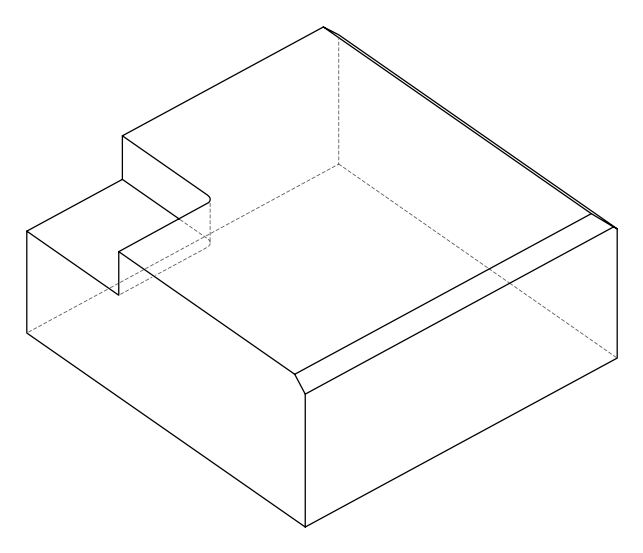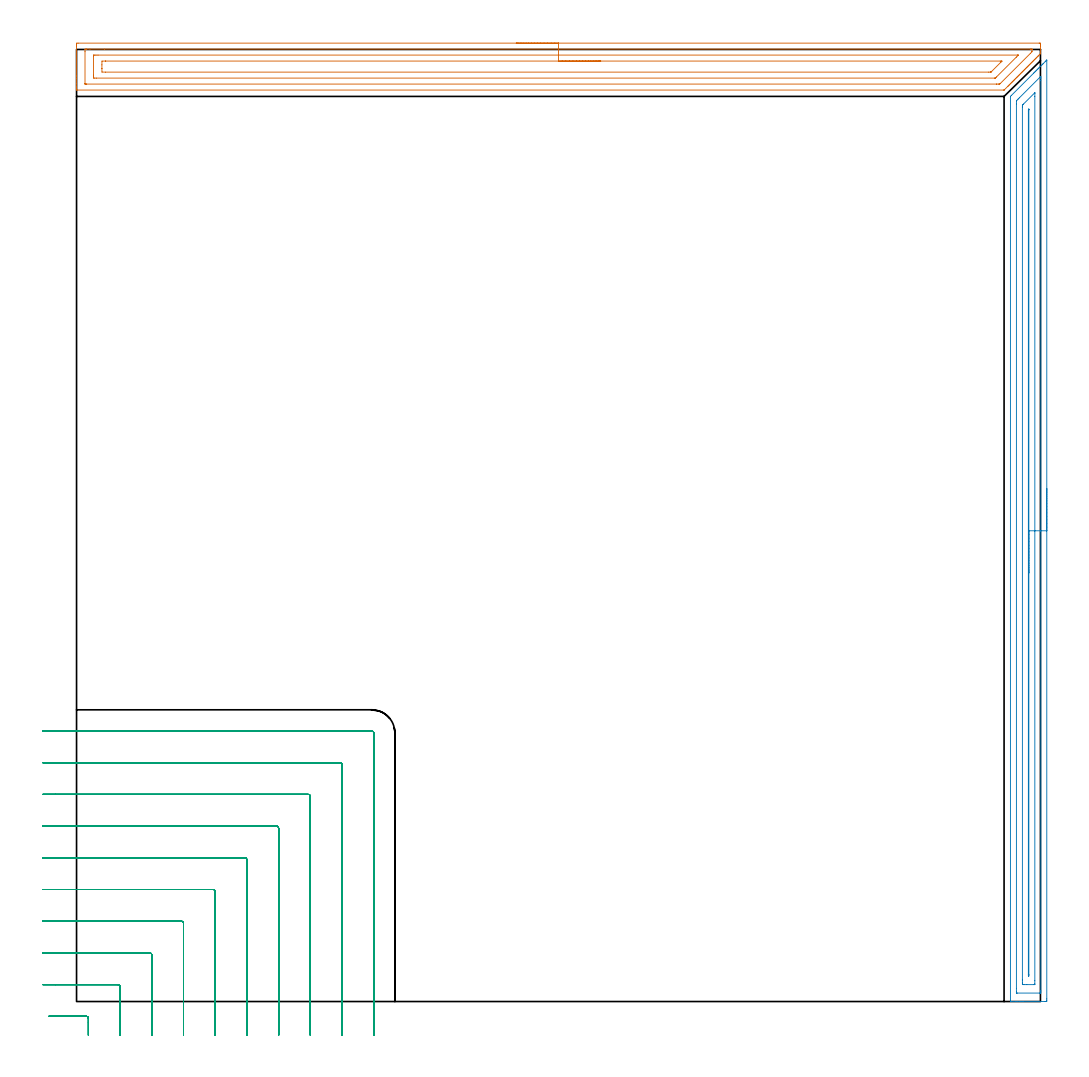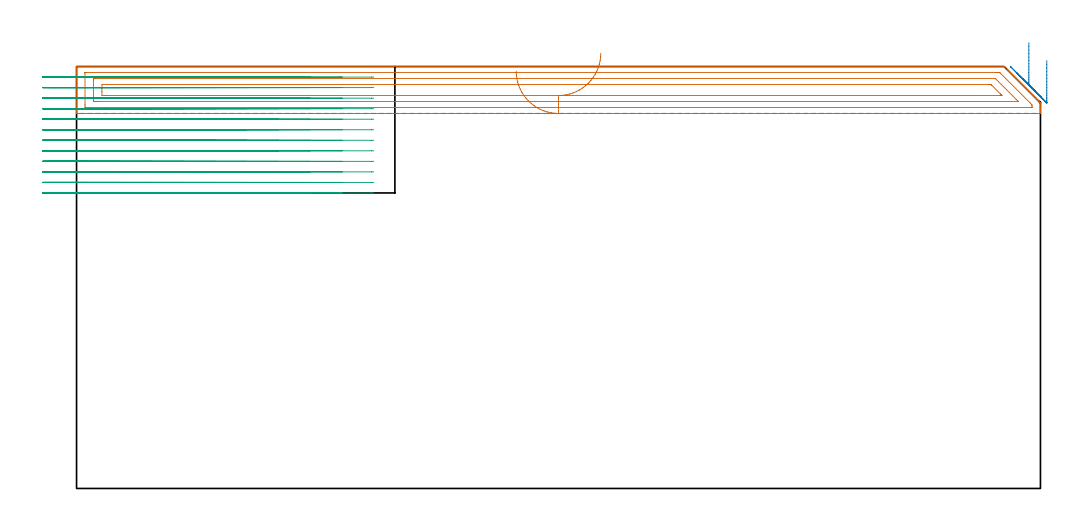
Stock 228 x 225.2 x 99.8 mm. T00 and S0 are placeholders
(PLAN: 3 operations, 1 tool changes, 37.2 min)
(1 AREA_MILL | FG_CHAMFER_SURFACE | UGT0205_001 | 7.46 min | 14048 mm3)
(2 AREA_MILL_1 | FG_CHAMFER_SURFACE_1 | UGT0205_001 | 7.14 min | 8022 mm3)
(3 MILL_CORNER_NOTCH_RECTANGULAR | CORNER_NOTCH_RECTANGULAR | NXT0201_013 | Follow Part, ap 2.5, ae 75% | 22.58 min | 155166 mm3)
(TOOL UGT0205_001 | Chamfer Mill 20 x 3 x 45 deg. | D20 FL50 Z2)
(TOOL NXT0201_013 | ENDMILL 10mm | D10 FL30 Z4)
(OP 1 AREA_MILL)
G17 G21 G94 G90
T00 M6
G54
G17 G0 G90 X104. Y226.7 S1061 M3
G43 Z109.8 H0
Z98.7
G94 G1 X104.038 Z97.828 F250.
X104.152 Z96.964
X104.341 Z96.112
X104.603 Z95.28
X104.937 Z94.474
X105.34 Z93.7
X105.808 Z92.964
X106.34 Z92.272
X106.929 Z91.629
X107.572 Z91.04
X108.264 Z90.509
X109. Z90.04
X109.774 Z89.637
X110.58 Z89.303
X111.412 Z89.041
X112.263 Z88.852
X113.128 Z88.738
X114. Z88.7
X227.704
X227.836 Y226.697 Z88.703
X227.998 Y226.691 Z88.705
X228. Y226.397 Z88.999
Y226.069 Z89.327
Y225.41 Z89.989
Y224.28 Z91.119
X227.998 Y224.206 Z91.191
X227.984 Y224.186 Z91.212
X227.794 Y223.993 Z91.406
X227.687 Y223.886 Z91.513
X227.471 Y223.67 Z91.729
X227.389 Y223.589 Z91.81
X227.188 Y223.386 Z92.01
X227.092 Y223.291 Z92.108
X226.982 Y223.182 Z92.218
X226.89 Y223.088 Z92.308
X226.794 Y222.994 Z92.406
X226.684 Y222.883 Z92.516
X226.591 Y222.79 Z92.607
X226.496 Y222.696 Z92.703
X226.385 Y222.585 Z92.815
X226.293 Y222.491 Z92.905
X226.199 Y222.398 Z93.001
X226.086 Y222.286 Z93.113
X225.995 Y222.193 Z93.203
X225.901 Y222.101 Z93.299
X225.788 Y221.988 Z93.412
X225.697 Y221.895 Z93.501
X225.604 Y221.803 Z93.596
X225.489 Y221.689 Z93.71
X225.399 Y221.597 Z93.799
X225.306 Y221.506 Z93.894
X225.191 Y221.39 Z94.009
X225.101 Y221.299 Z94.097
X225.008 Y221.208 Z94.191
X224.892 Y221.092 Z94.308
X224.803 Y221.001 Z94.395
X224.711 Y220.91 Z94.489
X224.594 Y220.793 Z94.606
X224.505 Y220.703 Z94.693
X224.413 Y220.613 Z94.787
X224.295 Y220.495 Z94.905
X224.207 Y220.405 Z94.991
X224.116 Y220.315 Z95.084
X223.996 Y220.196 Z95.203
X223.908 Y220.107 Z95.289
X223.818 Y220.018 Z95.382
X223.7 Y219.9 Z95.5
X223.61 Y219.809 Z95.588
X223.52 Y219.72 Z95.679
X223.399 Y219.599 Z95.8
X223.312 Y219.51 Z95.886
X223.223 Y219.422 Z95.977
X223.101 Y219.3 Z96.099
X223.014 Y219.212 Z96.184
X222.925 Y219.125 Z96.275
X222.802 Y219.002 Z96.398
X222.716 Y218.914 Z96.482
X222.627 Y218.827 Z96.572
X222.503 Y218.703 Z96.696
X222.418 Y218.616 Z96.78
X222.33 Y218.529 Z96.87
X222.205 Y218.404 Z96.995
X222.12 Y218.318 Z97.078
X222.032 Y218.232 Z97.167
X221.906 Y218.106 Z97.293
X221.822 Y218.02 Z97.376
X221.735 Y217.934 Z97.465
X221.608 Y217.807 Z97.592
X221.524 Y217.722 Z97.674
X221.437 Y217.637 Z97.763
X221.309 Y217.509 Z97.891
X221.226 Y217.424 Z97.972
X221.139 Y217.339 Z98.06
X221.01 Y217.21 Z98.189
X220.927 Y217.126 Z98.271
X220.842 Y217.041 Z98.358
X220.712 Y216.911 Z98.488
X220.629 Y216.828 Z98.569
X220.544 Y216.744 Z98.655
X220.413 Y216.613 Z98.786
X220.331 Y216.529 Z98.867
X220.247 Y216.446 Z98.953
X219.486 Y215.685 Z99.714
X219.414 Y215.616 Z99.781
X219.395 Y215.606 Z99.791
X219.354 Y215.6 Z99.8
X0.164
X0.01 Y215.602 Z99.788
X0.007 Y215.665 Z99.727
X0. Y216.065 Z99.335
Y216.467 Z98.932
Y217.126 Z98.27
Y218.349 Z97.048
Y218.914 Z96.48
Y226.069 Z89.329
X0.002 Y226.354 Z89.044
X0.01 Y226.692 Z88.706
X0.348 Y226.699 Z88.699
X114. Y226.7 Z88.7
Y225.286 Z90.114
X225.604 Y225.285 Z90.115
X225.715 Y225.284 Z90.116
X225.937 Y225.28 Z90.12
X225.991 Y225.278 Z90.122
X225.994 Y225.265 Z90.135
X225.997 Y225.231 Z90.169
X225.999 Y225.174 Z90.226
X225.996 Y224.781 Z90.619
X225.99 Y224.655 Z90.745
X225.617 Y224.267 Z91.133
X218.461 Y217.111 Z98.289
X218.358 Y217.021 Z98.379
X218.265 Y217.019 Z98.381
X218.07 Y217.016 Z98.384
X217.679 Y217.014 Z98.386
X217.568
X2.396
X2.285 Y217.016 Z98.385
X2.063 Y217.02 Z98.38
X2.009 Y217.021 Z98.379
X2.006 Y217.035 Z98.365
X2.003 Y217.069 Z98.331
X2.001 Y217.126 Z98.274
Y224.676 Z90.724
X2.008 Y225.174 Z90.226
X2.01 Y225.267 Z90.133
X2.175 Y225.279 Z90.121
X2.288 Y225.283 Z90.117
X2.396 Y225.285 Z90.115
X3.178 Y225.286 Z90.114
X6.641
X114.
Y223.872 Z91.528
X222.591 Y223.871 Z91.529
X222.648 Y223.87 Z91.53
X222.735 Y223.865 Z91.535
X222.751 Y223.862 Z91.538
X222.74 Y223.845 Z91.555
X222.709 Y223.81 Z91.59
X222.606 Y223.705 Z91.695
X222.287 Y223.386 Z92.014
X217.568 Y218.668 Z96.732
X217.345 Y218.457 Z96.944
X217.309 Y218.435 Z96.965
X217.262 Y218.432 Z96.968
X217.16 Y218.429 Z96.971
X4.666
X4.182 Y218.433 Z96.967
X4.03 Y218.435 Z96.965
X4.01 Y218.732 Z96.668
X4.003 Y218.914 Z96.486
X4. Y219.096 Z96.304
Y223.568 Z91.832
X4.005 Y223.75 Z91.65
X4.01 Y223.865 Z91.535
X4.061 Y223.868 Z91.532
X4.182 Y223.87 Z91.53
X4.59 Y223.871 Z91.529
X5.075 Y223.872 Z91.528
X114.
Y222.457 Z92.943
X218.495
X218.83 Y222.45 Z92.95
X218.889 Y222.448 Z92.952
X218.873 Y222.428 Z92.972
X218.849 Y222.401 Z92.999
X218.701 Y222.251 Z93.149
X218.552 Y222.101 Z93.299
X216.467 Y220.017 Z95.383
X216.367 Y219.92 Z95.48
X216.304 Y219.862 Z95.538
X216.287 Y219.85 Z95.55
X216.265 Y219.847 Z95.553
X216.212 Y219.845 Z95.555
X215.782 Y219.843 Z95.557
X6.826
X6.012 Y219.85 Z95.55
X6. Y220.67 Z94.73
Y220.703 Z94.697
Y221.565 Z93.835
X6.009 Y222.45 Z92.95
X6.861 Y222.457 Z92.943
X6.895
X114.
X114.872 Z92.981
X115.736 Z93.095
X116.588 Z93.283
X117.42 Z93.546
X118.226 Z93.88
X119. Z94.282
X119.736 Z94.751
X120.428 Z95.282
X121.071 Z95.872
X121.66 Z96.515
X122.192 Z97.207
X122.66 Z97.943
X123.063 Z98.716
X123.397 Z99.522
X123.659 Z100.354
X123.848 Z101.206
X123.962 Z102.071
X124. Z102.943
G0 Z109.8
M5
M2
(OP 2 AREA_MILL_1)
G17 G21 G94 G90
T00 M6
G54
G17 G0 G90 X229.5 Y121.35 S1061 M3
G43 Z109.8 H0
Z101.2
G94 G1 Y121.312 Z100.328 F250.
Y121.198 Z99.464
Y121.009 Z98.612
Y120.747 Z97.78
Y120.413 Z96.974
Y120.01 Z96.2
Y119.542 Z95.464
Y119.01 Z94.772
Y118.421 Z94.129
Y117.778 Z93.54
Y117.086 Z93.009
Y116.35 Z92.54
Y115.576 Z92.137
Y114.77 Z91.803
Y113.938 Z91.541
Y113.086 Z91.352
Y112.222 Z91.238
Y111.35 Z91.2
X229.499 Y0.614 Z91.201
X229.497 Y0.247 Z91.202
X229.493 Y0.01 Z91.205
X229.138 Y0. Z91.559
X223.887 Z96.807
X223.34 Z97.357
X223.012 Z97.684
X222.465 Z98.231
X222.137 Z98.557
X221.171 Z99.528
X221.035 Z99.657
X221.014 Y0.001 Z99.678
X220.903 Y0.01 Z99.788
X220.9 Y0.167 Z99.8
Y214.05
X220.905 Y214.095 Z99.791
X220.927 Y214.129 Z99.77
X221.119 Y214.32 Z99.58
X226.378 Y219.579 Z94.32
X226.513 Y219.715 Z94.183
X226.653 Y219.854 Z94.045
X226.807 Y220.008 Z93.891
X226.95 Y220.152 Z93.745
X227.099 Y220.3 Z93.599
X227.236 Y220.437 Z93.462
X227.388 Y220.59 Z93.307
X227.546 Y220.747 Z93.152
X227.665 Y220.866 Z93.033
X227.825 Y221.028 Z92.869
X228.351 Y221.551 Z92.349
X228.588 Y221.789 Z92.11
X228.7 Y221.902 Z91.996
X229.138 Y222.338 Z91.562
X229.282 Y222.482 Z91.418
X229.396 Y222.597 Z91.302
X229.483 Y222.682 Z91.215
X229.494 Y222.683 Z91.204
X229.499 Y222.682 Z91.199
X229.5 Y111.35 Z91.2
X228.086 Z92.614
X228.085 Y2.581 Z92.615
X228.084 Y2.4 Z92.616
X228.079 Y2.045 Z92.621
X228.077 Y2.01 Z92.623
X228.014 Y2.006 Z92.686
X227.91 Y2.002 Z92.79
X227.779 Y2. Z92.921
X222.528 Y2.001 Z98.172
X222.37 Y2.006 Z98.33
X222.341 Y2.01 Z98.359
X222.321 Y2.016 Z98.379
X222.32 Y2.051 Z98.38
X222.316 Y2.217 Z98.384
X222.315 Y2.4 Z98.385
X222.314 Y3.112 Z98.386
X222.315 Y212.263 Z98.385
X222.32 Y212.97 Z98.38
X222.322 Y213.06 Z98.378
X222.41 Y213.156 Z98.29
X222.713 Y213.462 Z97.987
X223.012 Y213.763 Z97.688
X227.764 Y218.514 Z92.936
X227.865 Y218.613 Z92.835
X228.02 Y218.762 Z92.68
X228.076 Y218.815 Z92.624
X228.081 Y218.7 Z92.619
X228.084 Y218.514 Z92.616
X228.085 Y218.33 Z92.615
X228.086 Y217.802 Z92.614
Y111.35
X226.672 Z94.028
X226.671 Y4.917 Z94.029
X226.669 Y4.186 Z94.031
X226.667 Y4.028 Z94.033
X226.665 Y4.01 Z94.035
X226.648 Y4.007 Z94.052
X226.603 Y4.003 Z94.097
X226.513 Y4.001 Z94.187
X224.762 Y4. Z95.938
X224.066 Y4.004 Z96.634
X223.887 Y4.01 Z96.813
X223.735 Y4.033 Z96.965
X223.732 Y4.186 Z96.968
X223.73 Y4.346 Z96.97
X223.729 Y5.079 Z96.971
X223.728 Y5.241 Z96.972
X223.729 Y211.531 Z96.971
X223.731 Y211.694 Z96.969
X223.735 Y212.014 Z96.965
X223.887 Y212.185 Z96.813
X223.925 Y212.225 Z96.775
X223.962 Y212.263 Z96.738
X226.576 Y214.877 Z94.124
X226.643 Y214.942 Z94.057
X226.656 Y214.948 Z94.044
X226.665 Y214.951 Z94.035
X226.666 Y214.942 Z94.034
X226.67 Y214.836 Z94.03
X226.671 Y214.78 Z94.029
X226.672 Y214.049 Z94.028
Y111.35
X225.257 Z95.443
Y6.36
X225.256 Y6.301 Z95.444
X225.252 Y6.185 Z95.448
X225.244 Y6.01 Z95.456
X225.2 Y6.008 Z95.5
X225.155 Y6.01 Z95.545
X225.147 Y6.185 Z95.553
X225.144 Y6.301 Z95.556
X225.143 Y6.36 Z95.557
Y210.089
X225.144 Y210.477 Z95.556
X225.147 Y210.865 Z95.553
X225.149 Y210.976 Z95.551
X225.204 Y211.045 Z95.496
X225.244 Y211.087 Z95.456
X225.25 Y211.09 Z95.45
X225.253 Y211.078 Z95.447
X225.256 Y211.04 Z95.444
X225.257 Y210.982 Z95.443
Y210.865
Y111.35
Y110.478 Z95.481
Y109.614 Z95.595
Y108.762 Z95.783
Y107.93 Z96.046
Y107.124 Z96.38
Y106.35 Z96.782
Y105.614 Z97.251
Y104.922 Z97.782
Y104.279 Z98.372
Y103.69 Z99.015
Y103.158 Z99.707
Y102.69 Z100.443
Y102.287 Z101.217
Y101.953 Z102.022
Y101.691 Z102.854
Y101.502 Z103.706
Y101.388 Z104.571
Y101.35 Z105.443
G0 Z109.8
M5
M2
(OP 3 MILL_CORNER_NOTCH_RECTANGULAR)
G17 G21 G94 G90
T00 M6
G54
G17 G0 G90 X2.8 Y-8. S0 M3
G43 Z109.8 H0
Z97.308
G94 G1 Y-5. F250.
Y-3.996 F500.
G3 X2.305 Y-3.5 R0.5
G1 X-3.571
X-6.571 F250.
G0 Z109.8
X10.3 Y-8.
Z97.308
G1 Y-5.
Y3.504 F500.
G3 X9.804 Y4. R0.5
G1 X-5.
X-8. F250.
G0 Z109.8
X17.8 Y-8.
Z97.308
G1 Y-5.
Y11.004 F500.
G3 X17.304 Y11.5 R0.5
G1 X-5.
X-8. F250.
G0 Z109.8
X25.3 Y-8.
Z97.308
G1 Y-5.
Y18.504 F500.
G3 X24.804 Y19. R0.5
G1 X-5.
X-8. F250.
G0 Z109.8
X32.8 Y-8.
Z97.308
G1 Y-5.
Y26.003 F500.
G3 X32.303 Y26.5 R0.5
G1 X-5.
X-8. F250.
G0 Z109.8
X40.3 Y-8.
Z97.308
G1 Y-5.
Y33.503 F500.
G3 X39.803 Y34. R0.5
G1 X-5.
X-8. F250.
G0 Z109.8
X47.8 Y-8.
Z97.308
G1 Y-5.
Y41.003 F500.
G3 X47.303 Y41.5 R0.5
G1 X-5.
X-8. F250.
G0 Z109.8
X55.3 Y-8.
Z97.308
G1 Y-5.
Y48.503 F500.
G3 X54.803 Y49. R0.5
G1 X-5.
X-8. F250.
G0 Z109.8
X62.8 Y-8.
Z97.308
G1 Y-5.
Y56.003 F500.
G3 X62.303 Y56.5 R0.5
G1 X-5.
X-8. F250.
G0 Z109.8
X70.3 Y-8.
Z97.308
G1 Y-5.
Y63.503 F500.
G3 X69.803 Y64. R0.5
G1 X-5.
X-8. F250.
G0 Z109.8
X2.8 Y-8.
Z94.817
G1 Y-5.
Y-3.995 F500.
G3 X2.305 Y-3.5 R0.5
G1 X-3.571
X-6.571 F250.
G0 Z109.8
X10.3 Y-8.
Z94.817
G1 Y-5.
Y3.504 F500.
G3 X9.804 Y4. R0.5
G1 X-5.
X-8. F250.
G0 Z109.8
X17.8 Y-8.
Z94.817
G1 Y-5.
Y11.004 F500.
G3 X17.304 Y11.5 R0.5
G1 X-5.
X-8. F250.
G0 Z109.8
X25.3 Y-8.
Z94.817
G1 Y-5.
Y18.504 F500.
G3 X24.804 Y19. R0.5
G1 X-5.
X-8. F250.
G0 Z109.8
X32.8 Y-8.
Z94.817
G1 Y-5.
Y26.003 F500.
G3 X32.303 Y26.5 R0.5
G1 X-5.
X-8. F250.
G0 Z109.8
X40.3 Y-8.
Z94.817
G1 Y-5.
Y33.503 F500.
G3 X39.803 Y34. R0.5
G1 X-5.
X-8. F250.
G0 Z109.8
X47.8 Y-8.
Z94.817
G1 Y-5.
Y41.003 F500.
G3 X47.303 Y41.5 R0.5
G1 X-5.
X-8. F250.
G0 Z109.8
X55.3 Y-8.
Z94.817
G1 Y-5.
Y48.503 F500.
G3 X54.803 Y49. R0.5
G1 X-5.
X-8. F250.
G0 Z109.8
X62.8 Y-8.
Z94.817
G1 Y-5.
Y56.003 F500.
G3 X62.303 Y56.5 R0.5
G1 X-5.
X-8. F250.
G0 Z109.8
X70.3 Y-8.
Z94.817
G1 Y-5.
Y63.503 F500.
G3 X69.803 Y64. R0.5
G1 X-5.
X-8. F250.
G0 Z109.8
X2.8 Y-8.
Z92.325
G1 Y-5.
Y-3.996 F500.
G3 X2.305 Y-3.5 R0.5
G1 X-3.571
X-6.571 F250.
G0 Z109.8
X10.3 Y-8.
Z92.325
G1 Y-5.
Y3.504 F500.
G3 X9.804 Y4. R0.5
G1 X-5.
X-8. F250.
G0 Z109.8
X17.8 Y-8.
Z92.325
G1 Y-5.
Y11.004 F500.
G3 X17.304 Y11.5 R0.5
G1 X-5.
X-8. F250.
G0 Z109.8
X25.3 Y-8.
Z92.325
G1 Y-5.
Y18.504 F500.
G3 X24.804 Y19. R0.5
G1 X-5.
X-8. F250.
G0 Z109.8
X32.8 Y-8.
Z92.325
G1 Y-5.
Y26.003 F500.
G3 X32.303 Y26.5 R0.5
G1 X-5.
X-8. F250.
G0 Z109.8
X40.3 Y-8.
Z92.325
G1 Y-5.
Y33.503 F500.
G3 X39.803 Y34. R0.5
G1 X-5.
X-8. F250.
G0 Z109.8
X47.8 Y-8.
Z92.325
G1 Y-5.
Y41.003 F500.
G3 X47.303 Y41.5 R0.5
G1 X-5.
X-8. F250.
G0 Z109.8
X55.3 Y-8.
Z92.325
G1 Y-5.
Y48.503 F500.
G3 X54.803 Y49. R0.5
G1 X-5.
X-8. F250.
G0 Z109.8
X62.8 Y-8.
Z92.325
G1 Y-5.
Y56.003 F500.
G3 X62.303 Y56.5 R0.5
G1 X-5.
X-8. F250.
G0 Z109.8
X70.3 Y-8.
Z92.325
G1 Y-5.
Y63.503 F500.
G3 X69.803 Y64. R0.5
G1 X-5.
X-8. F250.
G0 Z109.8
X2.8 Y-8.
Z89.833
G1 Y-5.
Y-3.996 F500.
G3 X2.304 Y-3.5 R0.5
G1 X-3.571
X-6.571 F250.
G0 Z109.8
X10.3 Y-8.
Z89.833
G1 Y-5.
Y3.504 F500.
G3 X9.804 Y4. R0.5
G1 X-5.
X-8. F250.
G0 Z109.8
X17.8 Y-8.
Z89.833
G1 Y-5.
Y11.004 F500.
G3 X17.304 Y11.5 R0.5
G1 X-5.
X-8. F250.
G0 Z109.8
X25.3 Y-8.
Z89.833
G1 Y-5.
Y18.504 F500.
G3 X24.804 Y19. R0.5
G1 X-5.
X-8. F250.
G0 Z109.8
X32.8 Y-8.
Z89.833
G1 Y-5.
Y26.003 F500.
G3 X32.303 Y26.5 R0.5
G1 X-5.
X-8. F250.
G0 Z109.8
X40.3 Y-8.
Z89.833
G1 Y-5.
Y33.503 F500.
G3 X39.803 Y34. R0.5
G1 X-5.
X-8. F250.
G0 Z109.8
X47.8 Y-8.
Z89.833
G1 Y-5.
Y41.003 F500.
G3 X47.303 Y41.5 R0.5
G1 X-5.
X-8. F250.
G0 Z109.8
X55.3 Y-8.
Z89.833
G1 Y-5.
Y48.503 F500.
G3 X54.803 Y49. R0.5
G1 X-5.
X-8. F250.
G0 Z109.8
X62.8 Y-8.
Z89.833
G1 Y-5.
Y56.003 F500.
G3 X62.303 Y56.5 R0.5
G1 X-5.
X-8. F250.
G0 Z109.8
X70.3 Y-8.
Z89.833
G1 Y-5.
Y63.503 F500.
G3 X69.803 Y64. R0.5
G1 X-5.
X-8. F250.
G0 Z109.8
X2.8 Y-8.
Z87.342
G1 Y-5.
Y-3.996 F500.
G3 X2.304 Y-3.5 R0.5
G1 X-3.571
X-6.571 F250.
G0 Z109.8
X10.3 Y-8.
Z87.342
G1 Y-5.
Y3.504 F500.
G3 X9.804 Y4. R0.5
G1 X-5.
X-8. F250.
G0 Z109.8
X17.8 Y-8.
Z87.342
G1 Y-5.
Y11.004 F500.
G3 X17.304 Y11.5 R0.5
G1 X-5.
X-8. F250.
G0 Z109.8
X25.3 Y-8.
Z87.342
G1 Y-5.
Y18.504 F500.
G3 X24.804 Y19. R0.5
G1 X-5.
X-8. F250.
G0 Z109.8
X32.8 Y-8.
Z87.342
G1 Y-5.
Y26.003 F500.
G3 X32.303 Y26.5 R0.5
G1 X-5.
X-8. F250.
G0 Z109.8
X40.3 Y-8.
Z87.342
G1 Y-5.
Y33.503 F500.
G3 X39.803 Y34. R0.5
G1 X-5.
X-8. F250.
G0 Z109.8
X47.8 Y-8.
Z87.342
G1 Y-5.
Y41.003 F500.
G3 X47.303 Y41.5 R0.5
G1 X-5.
X-8. F250.
G0 Z109.8
X55.3 Y-8.
Z87.342
G1 Y-5.
Y48.503 F500.
G3 X54.803 Y49. R0.5
G1 X-5.
X-8. F250.
G0 Z109.8
X62.8 Y-8.
Z87.342
G1 Y-5.
Y56.003 F500.
G3 X62.303 Y56.5 R0.5
G1 X-5.
X-8. F250.
G0 Z109.8
X70.3 Y-8.
Z87.342
G1 Y-5.
Y63.503 F500.
G3 X69.803 Y64. R0.5
G1 X-5.
X-8. F250.
G0 Z109.8
X2.8 Y-8.
Z84.85
G1 Y-5.
Y-3.996 F500.
G3 X2.304 Y-3.5 R0.5
G1 X-3.571
X-6.571 F250.
G0 Z109.8
X10.3 Y-8.
Z84.85
G1 Y-5.
Y3.504 F500.
G3 X9.804 Y4. R0.5
G1 X-5.
X-8. F250.
G0 Z109.8
X17.8 Y-8.
Z84.85
G1 Y-5.
Y11.004 F500.
G3 X17.304 Y11.5 R0.5
G1 X-5.
X-8. F250.
G0 Z109.8
X25.3 Y-8.
Z84.85
G1 Y-5.
Y18.504 F500.
G3 X24.804 Y19. R0.5
G1 X-5.
X-8. F250.
G0 Z109.8
X32.8 Y-8.
Z84.85
G1 Y-5.
Y26.003 F500.
G3 X32.303 Y26.5 R0.5
G1 X-5.
X-8. F250.
G0 Z109.8
X40.3 Y-8.
Z84.85
G1 Y-5.
Y33.503 F500.
G3 X39.803 Y34. R0.5
G1 X-5.
X-8. F250.
G0 Z109.8
X47.8 Y-8.
Z84.85
G1 Y-5.
Y41.003 F500.
G3 X47.303 Y41.5 R0.5
G1 X-5.
X-8. F250.
G0 Z109.8
X55.3 Y-8.
Z84.85
G1 Y-5.
Y48.503 F500.
G3 X54.803 Y49. R0.5
G1 X-5.
X-8. F250.
G0 Z109.8
X62.8 Y-8.
Z84.85
G1 Y-5.
Y56.003 F500.
G3 X62.303 Y56.5 R0.5
G1 X-5.
X-8. F250.
G0 Z109.8
X70.3 Y-8.
Z84.85
G1 Y-5.
Y63.503 F500.
G3 X69.803 Y64. R0.5
G1 X-5.
X-8. F250.
G0 Z109.8
X2.8 Y-8.
Z82.358
G1 Y-5.
Y-3.996 F500.
G3 X2.304 Y-3.5 R0.5
G1 X-3.571
X-6.571 F250.
G0 Z109.8
X10.3 Y-8.
Z82.358
G1 Y-5.
Y3.504 F500.
G3 X9.804 Y4. R0.5
G1 X-5.
X-8. F250.
G0 Z109.8
X17.8 Y-8.
Z82.358
G1 Y-5.
Y11.004 F500.
G3 X17.304 Y11.5 R0.5
G1 X-5.
X-8. F250.
G0 Z109.8
X25.3 Y-8.
Z82.358
G1 Y-5.
Y18.504 F500.
G3 X24.804 Y19. R0.5
G1 X-5.
X-8. F250.
G0 Z109.8
X32.8 Y-8.
Z82.358
G1 Y-5.
Y26.003 F500.
G3 X32.303 Y26.5 R0.5
G1 X-5.
X-8. F250.
G0 Z109.8
X40.3 Y-8.
Z82.358
G1 Y-5.
Y33.503 F500.
G3 X39.803 Y34. R0.5
G1 X-5.
X-8. F250.
G0 Z109.8
X47.8 Y-8.
Z82.358
G1 Y-5.
Y41.003 F500.
G3 X47.303 Y41.5 R0.5
G1 X-5.
X-8. F250.
G0 Z109.8
X55.3 Y-8.
Z82.358
G1 Y-5.
Y48.503 F500.
G3 X54.803 Y49. R0.5
G1 X-5.
X-8. F250.
G0 Z109.8
X62.8 Y-8.
Z82.358
G1 Y-5.
Y56.003 F500.
G3 X62.303 Y56.5 R0.5
G1 X-5.
X-8. F250.
G0 Z109.8
X70.3 Y-8.
Z82.358
G1 Y-5.
Y63.503 F500.
G3 X69.803 Y64. R0.5
G1 X-5.
X-8. F250.
G0 Z109.8
X2.8 Y-8.
Z79.867
G1 Y-5.
Y-3.996 F500.
G3 X2.304 Y-3.5 R0.5
G1 X-3.571
X-6.571 F250.
G0 Z109.8
X10.3 Y-8.
Z79.867
G1 Y-5.
Y3.504 F500.
G3 X9.804 Y4. R0.5
G1 X-5.
X-8. F250.
G0 Z109.8
X17.8 Y-8.
Z79.867
G1 Y-5.
Y11.004 F500.
G3 X17.304 Y11.5 R0.5
G1 X-5.
X-8. F250.
G0 Z109.8
X25.3 Y-8.
Z79.867
G1 Y-5.
Y18.504 F500.
G3 X24.804 Y19. R0.5
G1 X-5.
X-8. F250.
G0 Z109.8
X32.8 Y-8.
Z79.867
G1 Y-5.
Y26.003 F500.
G3 X32.303 Y26.5 R0.5
G1 X-5.
X-8. F250.
G0 Z109.8
X40.3 Y-8.
Z79.867
G1 Y-5.
Y33.503 F500.
G3 X39.803 Y34. R0.5
G1 X-5.
X-8. F250.
G0 Z109.8
X47.8 Y-8.
Z79.867
G1 Y-5.
Y41.003 F500.
G3 X47.303 Y41.5 R0.5
G1 X-5.
X-8. F250.
G0 Z109.8
X55.3 Y-8.
Z79.867
G1 Y-5.
Y48.503 F500.
G3 X54.803 Y49. R0.5
G1 X-5.
X-8. F250.
G0 Z109.8
X62.8 Y-8.
Z79.867
G1 Y-5.
Y56.003 F500.
G3 X62.303 Y56.5 R0.5
G1 X-5.
X-8. F250.
G0 Z109.8
X70.3 Y-8.
Z79.867
G1 Y-5.
Y63.503 F500.
G3 X69.803 Y64. R0.5
G1 X-5.
X-8. F250.
G0 Z109.8
X2.8 Y-8.
Z77.375
G1 Y-5.
Y-3.996 F500.
G3 X2.304 Y-3.5 R0.5
G1 X-3.571
X-6.571 F250.
G0 Z109.8
X10.3 Y-8.
Z77.375
G1 Y-5.
Y3.504 F500.
G3 X9.804 Y4. R0.5
G1 X-5.
X-8. F250.
G0 Z109.8
X17.8 Y-8.
Z77.375
G1 Y-5.
Y11.004 F500.
G3 X17.304 Y11.5 R0.5
G1 X-5.
X-8. F250.
G0 Z109.8
X25.3 Y-8.
Z77.375
G1 Y-5.
Y18.504 F500.
G3 X24.804 Y19. R0.5
G1 X-5.
X-8. F250.
G0 Z109.8
X32.8 Y-8.
Z77.375
G1 Y-5.
Y26.003 F500.
G3 X32.303 Y26.5 R0.5
G1 X-5.
X-8. F250.
G0 Z109.8
X40.3 Y-8.
Z77.375
G1 Y-5.
Y33.503 F500.
G3 X39.803 Y34. R0.5
G1 X-5.
X-8. F250.
G0 Z109.8
X47.8 Y-8.
Z77.375
G1 Y-5.
Y41.003 F500.
G3 X47.303 Y41.5 R0.5
G1 X-5.
X-8. F250.
G0 Z109.8
X55.3 Y-8.
Z77.375
G1 Y-5.
Y48.503 F500.
G3 X54.803 Y49. R0.5
G1 X-5.
X-8. F250.
G0 Z109.8
X62.8 Y-8.
Z77.375
G1 Y-5.
Y56.003 F500.
G3 X62.303 Y56.5 R0.5
G1 X-5.
X-8. F250.
G0 Z109.8
X70.3 Y-8.
Z77.375
G1 Y-5.
Y63.503 F500.
G3 X69.803 Y64. R0.5
G1 X-5.
X-8. F250.
G0 Z109.8
X2.8 Y-8.
Z74.883
G1 Y-5.
Y-3.996 F500.
G3 X2.304 Y-3.5 R0.5
G1 X-3.571
X-6.571 F250.
G0 Z109.8
X10.3 Y-8.
Z74.883
G1 Y-5.
Y3.504 F500.
G3 X9.804 Y4. R0.5
G1 X-5.
X-8. F250.
G0 Z109.8
X17.8 Y-8.
Z74.883
G1 Y-5.
Y11.004 F500.
G3 X17.304 Y11.5 R0.5
G1 X-5.
X-8. F250.
G0 Z109.8
X25.3 Y-8.
Z74.883
G1 Y-5.
Y18.504 F500.
G3 X24.804 Y19. R0.5
G1 X-5.
X-8. F250.
G0 Z109.8
X32.8 Y-8.
Z74.883
G1 Y-5.
Y26.003 F500.
G3 X32.303 Y26.5 R0.5
G1 X-5.
X-8. F250.
G0 Z109.8
X40.3 Y-8.
Z74.883
G1 Y-5.
Y33.503 F500.
G3 X39.803 Y34. R0.5
G1 X-5.
X-8. F250.
G0 Z109.8
X47.8 Y-8.
Z74.883
G1 Y-5.
Y41.003 F500.
G3 X47.303 Y41.5 R0.5
G1 X-5.
X-8. F250.
G0 Z109.8
X55.3 Y-8.
Z74.883
G1 Y-5.
Y48.503 F500.
G3 X54.803 Y49. R0.5
G1 X-5.
X-8. F250.
G0 Z109.8
X62.8 Y-8.
Z74.883
G1 Y-5.
Y56.003 F500.
G3 X62.303 Y56.5 R0.5
G1 X-5.
X-8. F250.
G0 Z109.8
X70.3 Y-8.
Z74.883
G1 Y-5.
Y63.503 F500.
G3 X69.803 Y64. R0.5
G1 X-5.
X-8. F250.
G0 Z109.8
X2.8 Y-8.
Z72.392
G1 Y-5.
Y-3.996 F500.
G3 X2.304 Y-3.5 R0.5
G1 X-3.571
X-6.571 F250.
G0 Z109.8
X10.3 Y-8.
Z72.392
G1 Y-5.
Y3.504 F500.
G3 X9.804 Y4. R0.5
G1 X-5.
X-8. F250.
G0 Z109.8
X17.8 Y-8.
Z72.392
G1 Y-5.
Y11.004 F500.
G3 X17.304 Y11.5 R0.5
G1 X-5.
X-8. F250.
G0 Z109.8
X25.3 Y-8.
Z72.392
G1 Y-5.
Y18.504 F500.
G3 X24.804 Y19. R0.5
G1 X-5.
X-8. F250.
G0 Z109.8
X32.8 Y-8.
Z72.392
G1 Y-5.
Y26.003 F500.
G3 X32.303 Y26.5 R0.5
G1 X-5.
X-8. F250.
G0 Z109.8
X40.3 Y-8.
Z72.392
G1 Y-5.
Y33.503 F500.
G3 X39.803 Y34. R0.5
G1 X-5.
X-8. F250.
G0 Z109.8
X47.8 Y-8.
Z72.392
G1 Y-5.
Y41.003 F500.
G3 X47.303 Y41.5 R0.5
G1 X-5.
X-8. F250.
G0 Z109.8
X55.3 Y-8.
Z72.392
G1 Y-5.
Y48.503 F500.
G3 X54.803 Y49. R0.5
G1 X-5.
X-8. F250.
G0 Z109.8
X62.8 Y-8.
Z72.392
G1 Y-5.
Y56.003 F500.
G3 X62.303 Y56.5 R0.5
G1 X-5.
X-8. F250.
G0 Z109.8
X70.3 Y-8.
Z72.392
G1 Y-5.
Y63.503 F500.
G3 X69.803 Y64. R0.5
G1 X-5.
X-8. F250.
G0 Z109.8
X2.8 Y-8.
Z69.9
G1 Y-5.
Y-3.996 F500.
G3 X2.304 Y-3.5 R0.5
G1 X-3.571
X-6.571 F250.
G0 Z109.8
X10.3 Y-8.
Z69.9
G1 Y-5.
Y3.504 F500.
G3 X9.804 Y4. R0.5
G1 X-5.
X-8. F250.
G0 Z109.8
X17.8 Y-8.
Z69.9
G1 Y-5.
Y11.004 F500.
G3 X17.304 Y11.5 R0.5
G1 X-5.
X-8. F250.
G0 Z109.8
X25.3 Y-8.
Z69.9
G1 Y-5.
Y18.504 F500.
G3 X24.804 Y19. R0.5
G1 X-5.
X-8. F250.
G0 Z109.8
X32.8 Y-8.
Z69.9
G1 Y-5.
Y26.003 F500.
G3 X32.303 Y26.5 R0.5
G1 X-5.
X-8. F250.
G0 Z109.8
X40.3 Y-8.
Z69.9
G1 Y-5.
Y33.503 F500.
G3 X39.803 Y34. R0.5
G1 X-5.
X-8. F250.
G0 Z109.8
X47.8 Y-8.
Z69.9
G1 Y-5.
Y41.003 F500.
G3 X47.303 Y41.5 R0.5
G1 X-5.
X-8. F250.
G0 Z109.8
X55.3 Y-8.
Z69.9
G1 Y-5.
Y48.503 F500.
G3 X54.803 Y49. R0.5
G1 X-5.
X-8. F250.
G0 Z109.8
X62.8 Y-8.
Z69.9
G1 Y-5.
Y56.003 F500.
G3 X62.303 Y56.5 R0.5
G1 X-5.
X-8. F250.
G0 Z109.8
X70.3 Y-8.
Z69.9
G1 Y-5.
Y63.503 F500.
G3 X69.803 Y64. R0.5
G1 X-5.
X-8. F250.
G0 Z109.8
M5
M2
